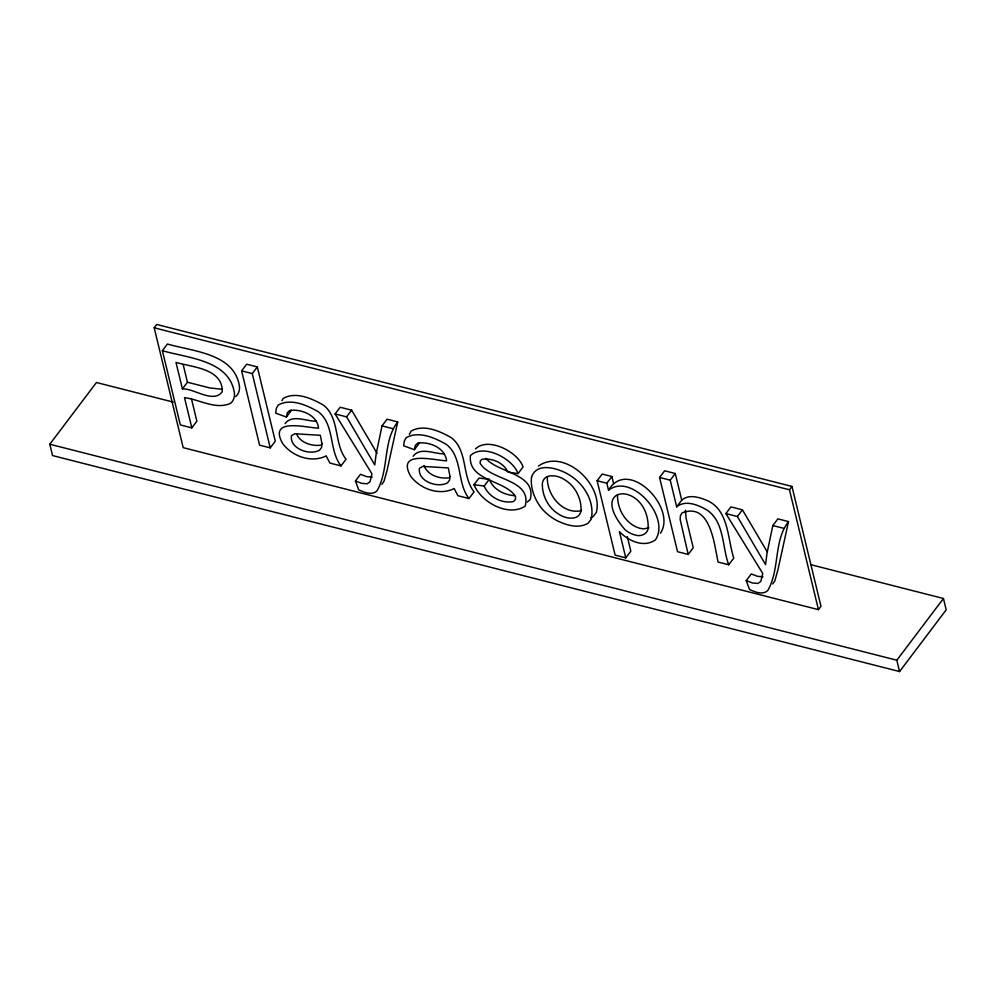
<?xml version="1.0" encoding="UTF-8"?>
<svg xmlns="http://www.w3.org/2000/svg" width="996" height="996" viewBox="0 0 996 996"><rect width="100%" height="100%" fill="white"/><g stroke="black" fill="none" stroke-linecap="round" stroke-linejoin="round"><path stroke-width="1.49" d="M685.397 510.176L686.12 518.331L693.241 547.763L688.199 554.436L677.541 551.709L659.576 477.47L664.618 470.797L675.276 473.511L681.725 500.154L676.682 506.827L670.233 480.184L675.276 473.511M381.916 484.342L384.02 481.217L387.046 470.535L397.715 421.93L387.07 419.216L382.028 425.89L376.177 453.815L374.757 464.958L346.583 416.851L335.104 413.925L340.146 407.252L351.625 410.178L377.048 453.329M772.709 583.992L774.813 580.867L777.839 570.185L788.521 521.593L777.864 518.879L772.821 525.552L766.97 553.465L765.563 564.608L737.376 516.513L725.897 513.575L730.94 506.902L742.418 509.84L767.157 551.747M397.715 421.93C382.601 441.216 389.224 470.162 376.874 491.016C371.583 495.635 364.163 492.273 358.685 489.845L355.435 480.981L360.477 474.308L366.765 476.673L372.193 477.109M788.521 521.593C773.406 540.878 780.017 569.812 767.667 590.665C762.376 595.284 754.956 591.923 749.478 589.495L746.228 580.631L751.27 573.957L757.558 576.323L762.998 576.759M341.005 465.904C328.618 450.155 335.005 424.595 318.284 411.734C306.793 405.16 290.658 397.902 278.108 405.123L276.303 408.472L275.668 413.166L286.375 417.038L287.383 412.742L289.749 410.414C301.477 408.908 317.002 414.959 318.608 428.156C306.233 427.782 267.999 417.1 282.578 443.444C292.015 456.255 311.437 463.414 326.153 455.882L329.888 463.065L341.005 465.904L346.048 459.231C333.66 443.481 340.047 417.922 323.327 405.061C311.835 398.487 295.7 391.229 283.15 398.45L281.943 400.691M469.004 498.535C456.616 482.799 463.003 457.226 446.283 444.378C434.791 437.804 418.656 430.546 406.107 437.754L404.301 441.116L403.666 445.81L414.373 449.682L415.382 445.386L417.747 443.058C429.475 441.539 445 447.602 446.606 460.799C434.231 460.413 395.997 449.744 410.576 476.088C420.013 488.899 439.435 496.058 454.151 488.526L457.886 495.697L469.004 498.535L474.046 491.862C461.658 476.125 468.045 450.553 451.325 437.705C439.834 431.131 423.698 423.873 411.149 431.081L409.331 434.443M660.435 533.209C677.529 508.035 627.966 456.903 608.531 490.206L606.838 483.222L611.88 476.549L602.169 474.071L597.127 480.744L615.13 555.133L625.774 557.86L630.817 551.186L627.306 536.632M475.453 448.91C488.252 436.497 517.746 451.736 523.099 466.925L518.057 473.598L507.935 472.154C503.715 462.58 492.024 457.886 482.101 459.256L480.296 460.911L480.147 463.314C490.418 480.844 531.964 478.74 525.228 506.105C508.284 517.235 481.242 502.395 473.996 484.753L479.039 478.08L489.235 479.337C493.232 489.509 504.051 494.863 514.446 495.672M285.105 423.611C292.326 413.913 306.494 421.482 316.267 421.196M413.103 456.243C420.324 446.557 434.493 454.126 444.266 453.827M810.831 564.682L943.461 598.496L946.2 609.826L899.562 671.553L52.539 455.558L49.8 444.228L96.438 382.501L173.304 402.11M154.193 327.784L156.708 324.447L791.969 486.446L820.978 606.315L818.451 609.652L183.189 447.652L154.193 327.784L789.455 489.783L818.451 609.652M191.394 398.549L196.872 421.184L191.83 427.857L180.351 424.931L162.385 350.692L167.428 344.018C192.402 351.426 234.956 353.244 239.501 386.809A30.428 17.841 37.1 0 1 235.679 396.607M182.405 388.913L175.981 362.37C192.079 367.312 222.706 368.259 222.245 391.739C213.405 403.928 193.747 388.116 182.405 388.913L187.447 382.24L183.164 364.548M241.617 370.885L246.659 364.212L257.317 366.939L275.282 441.178L270.24 447.851L259.583 445.137L241.617 370.885L252.274 373.612L270.24 447.851M252.274 373.612L257.317 366.939M286.375 417.038L291.417 410.364M346.583 416.851L351.625 410.178M414.373 449.682L419.416 443.008M473.996 484.753L484.193 486.011L489.235 479.337M737.376 516.513L742.418 509.84M688.199 554.436L680.156 519.476L680.455 515.53L682.048 512.915C710.671 501.648 714.331 545.248 718.079 562.055L728.736 564.769L733.766 558.096C727.304 538.388 728.997 508.583 705.417 499.805C698.047 496.942 688.361 494.24 681.725 500.154M789.455 489.783L791.969 486.446M899.562 671.553L896.823 660.223L943.461 598.496M608.531 490.206C631.638 472.278 670.831 517.235 655.393 539.882C643.827 548.136 628.227 540.828 619.45 531.677L625.774 557.86M538.4 466.103C563.736 447.851 603.626 484.43 596.318 512.43L593.13 516.575L590.541 517.771M527.332 502.034L530.27 499.432C536.645 473.374 498.199 473.15 485.911 458.409M676.682 506.827C685.422 499.631 697.81 504.848 706.413 509.678C724.702 521.356 721.913 546.816 728.736 564.769M648.919 527.855L643.466 528.876L640.117 528.316A16.994 9.96 37.1 0 1 630.132 523.161C621.765 516.438 617.346 505.507 617.495 494.912M581.465 510.637C562.715 514.982 546.306 494.564 547.389 476.86M321.16 445.15C312.034 446.432 300.618 443.046 296.584 434.119M449.159 477.794C439.622 479.151 427.608 475.291 424.047 465.568M222.457 389.299L209.87 387.954L187.447 382.24M162.385 350.692C187.36 358.099 229.914 359.917 234.458 393.482A30.428 17.841 37.1 0 1 230.636 403.28C215.846 410.14 199.325 399.396 184.521 397.678L191.83 427.857M659.576 477.47L670.233 480.184M382.028 425.89L392.673 428.604M597.127 480.744L606.838 483.222M772.821 525.552L783.479 528.266M49.8 444.228L896.823 660.223M746.228 580.631L752.515 582.996L757.956 583.432L760.757 581.49L762.787 573.547L725.897 513.575M355.435 480.981L361.722 483.346L367.151 483.782L369.964 481.84L371.981 473.897L335.104 413.925M484.193 486.011C488.725 497.016 501.884 503.876 513.438 501.573L515.43 499.482L515.542 496.481C505.109 479.86 467.834 481.18 470.411 455.583C483.209 443.17 512.703 458.409 518.057 473.598M611.88 476.549L613.573 483.533M531.553 477.059C530.221 487.916 534.491 498.834 540.915 507.45A30.901 18.115 37.1 0 0 556.166 520.211C565.778 525.004 578.091 529.175 588.088 523.249L591.275 519.103C595.085 500.689 583.009 482.288 567.16 473.66C556.814 468.045 536.72 462.007 531.553 477.059M321.994 443.83L321.633 447.316L319.616 450.155C309.644 455.807 289.425 448.698 291.442 435.65L294.916 433.758L320.339 435.302L321.994 443.83M449.993 476.462L449.632 479.96L447.615 482.799C437.642 488.438 417.424 481.329 419.428 468.294L422.914 466.402L448.337 467.933L449.993 476.462M648.197 527.37C648.172 534.018 640.677 537.031 635.075 534.989A16.994 9.96 37.1 0 1 625.09 529.822C585.387 483.57 648.209 480.968 648.197 527.37M581.042 510.251C579.809 521.182 565.691 518.941 559.105 514.422C548.423 508.184 542.023 495.796 542.347 483.533C543.729 472.714 557.748 475.055 564.296 479.524C574.941 485.737 581.415 498.012 581.042 510.251"/></g></svg>
